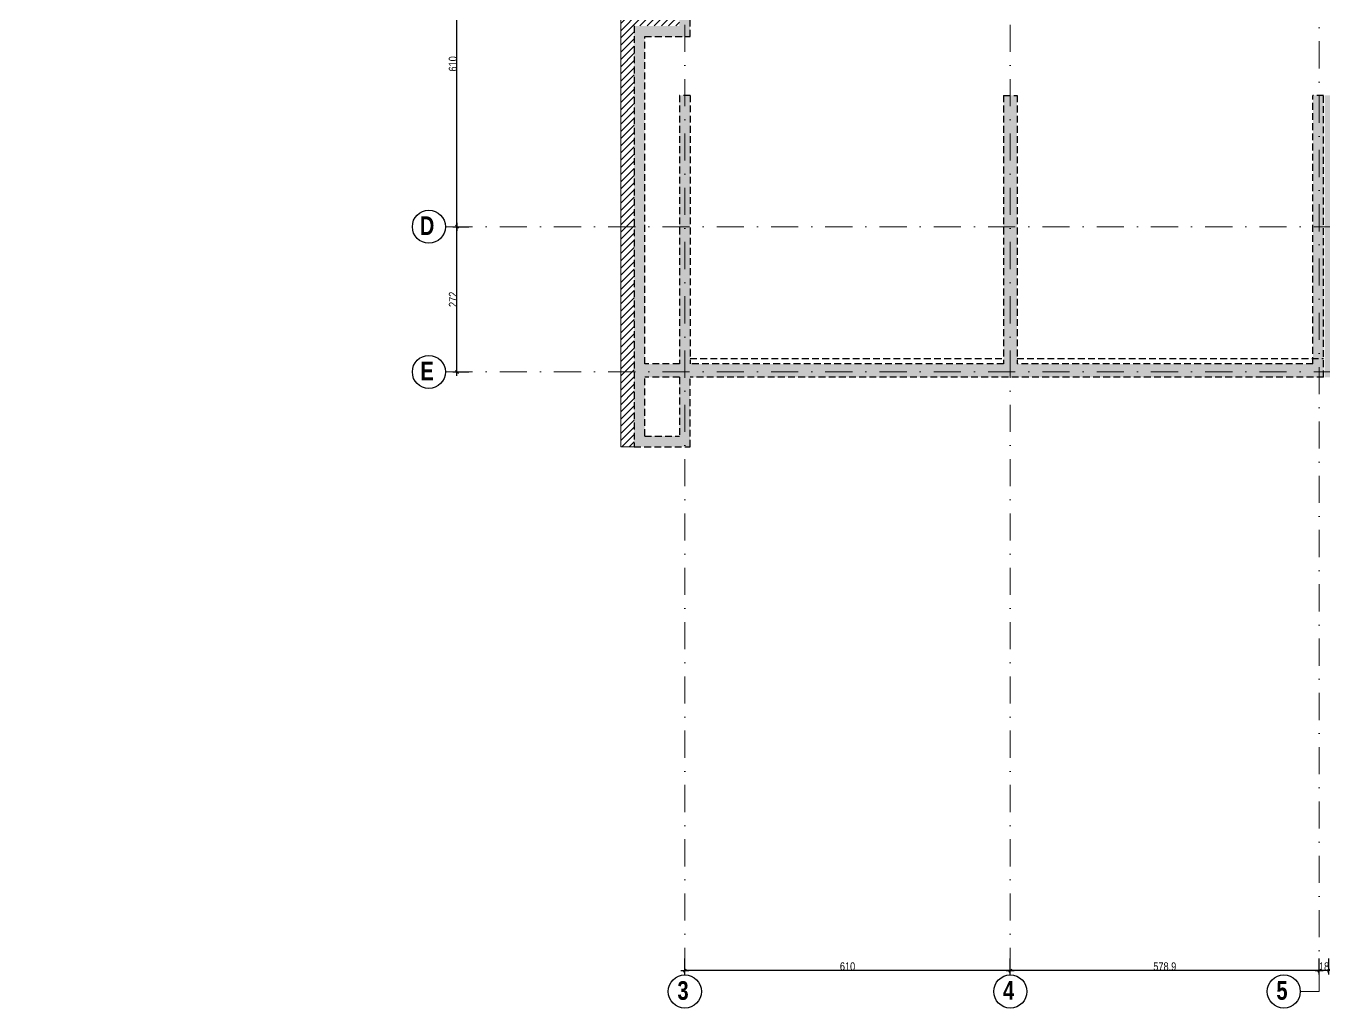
# Model space of a CAD drawing. Header units: centimetres. Extents: x -14085 to 643619, y -47998 to 35592.
# Drawn here: x 27841 to 30273, y 2070 to 3909 of the extents above; entities that cross this region are included whole.
import ezdxf
from ezdxf.enums import TextEntityAlignment as Align

# ---------------------------------------------------------------- set-up
doc = ezdxf.new("R2010")
doc.units = ezdxf.units.CM
doc.header["$PDMODE"] = 1
doc.header["$PDSIZE"] = -2
doc.linetypes.add('CACHEX2', pattern=[19.05, 12.7, -6.35])
doc.linetypes.add('TIRETPTX2', pattern=[50.8, 25.4, -12.7, 0, -12.7])
for name, color, linetype in [('01_cote_gen', 4, 'Continuous'), ('01_linteaux', 2, 'Continuous'), ('01_murs_sup', 2, 'CACHEX2'), ('01_poch_murs', 253, 'Continuous'), ('01_texte', 230, 'Continuous'), ('AA_COTES', 2, 'Continuous')]:
    doc.layers.add(name, color=color, linetype=linetype)
doc.layers.add('01_tram_axes', color=2, linetype='TIRETPTX2', lineweight=9)
doc.styles.add('impact', font='impact.ttf')
doc.styles.add('STYLE2', font='ARIALN.TTF')
doc.dimstyles.new('JB50', dxfattribs={"dimscale": 0.1, "dimtxt": 150, "dimasz": 15, "dimexe": 0.1, "dimexo": 0.1, "dimgap": 0.09, "dimtad": 1, "dimdec": 1, "dimdsep": 46, "dimtxsty": 'STYLE2', "dimblk1": 'BOND_G', "dimblk2": 'BOND_D', "dimsah": 1, "dimcen": 1.5, "dimdle": 0.01, "dimse1": 1, "dimse2": 1, "dimclrd": 4, "dimclre": 2, "dimclrt": 6, "dimazin": 2, "dimtfac": 2.333333, "dimtdec": 1, "dimtix": 1, "dimtmove": 2, "dimatfit": 3, "dimldrblk": 'BOND_G', "dimfxl": 1, "dimtolj": 1, "dimtzin": 0, "dimarcsym": 0})

# ---------------------------------------------------------------- blocks, each defined once
blk = doc.blocks.new('BOND_G')
at = {"layer": 'AA_COTES', "color": 0}
for p, q in [((5, 0), (-5, 0)), ((1.8, 1.8), (-1.8, -1.8)), ((0, -5), (0, 15))]:
    blk.add_line(p, q, dxfattribs=at)
blk = doc.blocks.new('BOND_D')
at = {"layer": 'AA_COTES', "color": 0}
for p, q in [((5, 0), (-5, 0)), ((-1.8, -1.8), (1.8, 1.8)), ((0, 5), (0, -15))]:
    blk.add_line(p, q, dxfattribs=at)
blk = doc.blocks.new('*D1083')
at = {"layer": '01_cote_gen', "color": 4, "lineweight": -2, "transparency": 16777216}
blk.add_line((28648.4, 3262.9), (28648.4, 3531.9), dxfattribs=at)
at = {"layer": 'Defpoints', "color": 0, "lineweight": 0, "transparency": 16777216}
for p in [(28648.4, 3533.4), (28683.6, 3533.4), (28626.9, 3261.4)]:
    blk.add_point(p, dxfattribs=at)
at = {"layer": '01_cote_gen', "color": 4, "lineweight": -2, "transparency": 16777216, "xscale": 1.5, "yscale": 1.5, "zscale": 1.5}
for name, p, rotation in [('BOND_D', (28648.4, 3533.4), 90), ('BOND_G', (28648.4, 3261.4), 270)]:
    blk.add_blockref(name, p, dxfattribs=dict(at, rotation=rotation))
at = {"layer": '01_cote_gen', "color": 6, "transparency": 16777216, "insert": (28640.9, 3397.4), "char_height": 15, "attachment_point": 5, "rotation": 90, "style": 'STYLE2'}
blk.add_mtext('\\A1;272', dxfattribs=at)
blk = doc.blocks.new('*D1084')
at = {"layer": '01_cote_gen', "color": 4, "lineweight": -2, "transparency": 16777216}
blk.add_line((28648.4, 3534.9), (28648.4, 4141.9), dxfattribs=at)
at = {"layer": 'Defpoints', "color": 0, "lineweight": 0, "transparency": 16777216}
for p in [(28648.4, 4143.4), (28715.9, 4143.4), (28683.6, 3533.4)]:
    blk.add_point(p, dxfattribs=at)
at = {"layer": '01_cote_gen', "color": 4, "lineweight": -2, "transparency": 16777216, "xscale": 1.5, "yscale": 1.5, "zscale": 1.5}
for name, p, rotation in [('BOND_D', (28648.4, 4143.4), 90), ('BOND_G', (28648.4, 3533.4), 270)]:
    blk.add_blockref(name, p, dxfattribs=dict(at, rotation=rotation))
at = {"layer": '01_cote_gen', "color": 6, "transparency": 16777216, "insert": (28640.8, 3838.4), "char_height": 15, "attachment_point": 5, "rotation": 90, "style": 'STYLE2'}
blk.add_mtext('\\A1;610', dxfattribs=at)
blk = doc.blocks.new('*D1455')
at = {"layer": '01_cote_gen', "color": 4, "lineweight": -2, "transparency": 16777216}
blk.add_line((30280.9, 2140.1), (30265.9, 2140.1), dxfattribs=at)
at = {"layer": 'Defpoints', "color": 0, "lineweight": 0, "transparency": 16777216}
for p in [(30264.4, 2167.9), (30282.4, 2172.6), (30264.4, 2140.1)]:
    blk.add_point(p, dxfattribs=at)
at = {"layer": '01_cote_gen', "color": 4, "lineweight": -2, "transparency": 16777216, "xscale": 1.5, "yscale": 1.5, "zscale": 1.5, "rotation": 180}
blk.add_blockref('BOND_D', (30264.4, 2140.1), dxfattribs=at)
at = {"layer": '01_cote_gen', "color": 4, "lineweight": -2, "transparency": 16777216, "xscale": 1.5, "yscale": 1.5, "zscale": 1.5}
blk.add_blockref('BOND_G', (30282.4, 2140.1), dxfattribs=at)
at = {"layer": '01_cote_gen', "color": 6, "lineweight": 0, "transparency": 16777216, "insert": (30273.4, 2147.8), "char_height": 15, "attachment_point": 5, "style": 'STYLE2'}
blk.add_mtext('\\A1;18', dxfattribs=at)
blk = doc.blocks.new('*D1456')
at = {"layer": '01_cote_gen', "color": 4, "lineweight": -2, "transparency": 16777216}
blk.add_line((30262.9, 2140.1), (29686.9, 2140.1), dxfattribs=at)
at = {"layer": 'Defpoints', "color": 0, "lineweight": 0, "transparency": 16777216}
for p in [(29685.4, 2170.3), (30264.4, 2167.9), (29685.4, 2140.1)]:
    blk.add_point(p, dxfattribs=at)
at = {"layer": '01_cote_gen', "color": 4, "lineweight": -2, "transparency": 16777216, "xscale": 1.5, "yscale": 1.5, "zscale": 1.5, "rotation": 180}
blk.add_blockref('BOND_D', (29685.4, 2140.1), dxfattribs=at)
at = {"layer": '01_cote_gen', "color": 4, "lineweight": -2, "transparency": 16777216, "xscale": 1.5, "yscale": 1.5, "zscale": 1.5}
blk.add_blockref('BOND_G', (30264.4, 2140.1), dxfattribs=at)
at = {"layer": '01_cote_gen', "color": 6, "lineweight": 0, "transparency": 16777216, "insert": (29974.9, 2147.8), "char_height": 15, "attachment_point": 5, "style": 'STYLE2'}
blk.add_mtext('\\A1;578.9', dxfattribs=at)
blk = doc.blocks.new('*D1457')
at = {"layer": '01_cote_gen', "color": 4, "lineweight": -2, "transparency": 16777216}
blk.add_line((29683.9, 2140.1), (29076.9, 2140.1), dxfattribs=at)
at = {"layer": 'Defpoints', "color": 0, "lineweight": 0, "transparency": 16777216}
for p in [(29685.4, 2170.3), (29075.4, 2140.1), (29075.4, 2140.1)]:
    blk.add_point(p, dxfattribs=at)
at = {"layer": '01_cote_gen', "color": 4, "lineweight": -2, "transparency": 16777216, "xscale": 1.5, "yscale": 1.5, "zscale": 1.5, "rotation": 180}
blk.add_blockref('BOND_D', (29075.4, 2140.1), dxfattribs=at)
at = {"layer": '01_cote_gen', "color": 4, "lineweight": -2, "transparency": 16777216, "xscale": 1.5, "yscale": 1.5, "zscale": 1.5}
blk.add_blockref('BOND_G', (29685.4, 2140.1), dxfattribs=at)
at = {"layer": '01_cote_gen', "color": 6, "lineweight": 0, "transparency": 16777216, "insert": (29380.4, 2147.8), "char_height": 15, "attachment_point": 5, "style": 'STYLE2'}
blk.add_mtext('\\A1;610', dxfattribs=at)
blk = doc.blocks.new('*D1680')
at = {"layer": '01_cote_gen', "color": 4, "lineweight": -2, "transparency": 16777216}
blk.add_line((-22.5, 3720.9), (-22.5, 4438.9), dxfattribs=at)
at = {"layer": 'Defpoints', "color": 0, "lineweight": 0, "transparency": 16777216}
for p in [(-22.5, 4440.4), (0, 4440.4), (52858.6, 3719.4)]:
    blk.add_point(p, dxfattribs=at)
at = {"layer": '01_cote_gen', "color": 4, "lineweight": -2, "transparency": 16777216, "xscale": 1.5, "yscale": 1.5, "zscale": 1.5}
for name, p, rotation in [('BOND_D', (-22.5, 4440.4), 90), ('BOND_G', (-22.5, 3719.4), 270)]:
    blk.add_blockref(name, p, dxfattribs=dict(at, rotation=rotation))
at = {"layer": '01_cote_gen', "color": 6, "lineweight": 0, "transparency": 16777216, "insert": (-30, 4079.9), "char_height": 15, "attachment_point": 5, "rotation": 90, "style": 'STYLE2'}
blk.add_mtext('\\A1;721', dxfattribs=at)

msp = doc.modelspace()

# ---------------------------------------------------------------- hatches: boundary and pattern name
at = {"layer": '01_murs_sup'}
h = msp.add_hatch(dxfattribs=at)
h.set_pattern_fill('DASH', color=256, scale=2.5, angle=135)
h.set_pattern_definition([(135, (12346.688, -125.725), (-11.2253202, 9e-16), [7.9375, -7.9375])])
h.paths.add_polyline_path([(29976.01, 3276.39), (29697.95, 3276.39), (29697.95, 3779.39), (29672.95, 3779.39), (29672.95, 3276.39), (29085.45, 3276.39), (29085.45, 3779.41), (29080.45, 3779.41), (29065.45, 3779.41), (29065.45, 3276.43), (29000.45, 3276.43), (29000.45, 3889.41), (29085.45, 3889.41), (29085.45, 4127.59), (29065.45, 4127.59), (29065.45, 3909.41), (28980.45, 3909.41), (28980.45, 3121.39), (29085.45, 3121.39), (29085.45, 3251.39), (29976.01, 3251.39)])
h.paths.add_polyline_path([(29065.45, 3251.39), (29065.45, 3141.39), (29000.45, 3141.39), (29000.45, 3251.39)], flags=16)
edge = h.paths.add_edge_path(flags=0)
edge.add_arc((29034.51, 3196.39), 3.91, 0, 360)
h.paths.add_polyline_path([(30272.37, 3286.39), (30252.37, 3286.39), (30252.37, 3276.39), (29976.01, 3276.39), (29976.01, 3251.39), (30272.37, 3251.39)])
h.paths.add_polyline_path([(30272.37, 3779.39), (30252.37, 3779.39), (30252.37, 3286.39), (30272.37, 3286.39)])
h.paths.add_polyline_path([(32515.97, 3759.34), (32515.97, 3779.34), (32490.97, 3779.34), (32490.97, 3774.37), (32490.97, 3276.39), (32230.97, 3276.39), (32230.97, 3286.39), (32210.97, 3286.39), (32210.97, 3276.39), (31696.97, 3276.39), (31696.97, 3286.39), (31676.97, 3286.39), (31676.97, 3276.39), (31416.97, 3276.39), (31416.97, 3829.39), (31392.61, 3829.39), (31392.61, 3809.39), (31396.97, 3809.39), (31396.97, 3276.39), (31138.97, 3276.39), (31138.97, 3809.39), (31289.41, 3809.39), (31289.41, 3829.39), (31120.97, 3829.39), (31120.97, 3276.39), (30871.24, 3276.39), (30871.24, 3286.39), (30851.24, 3286.39), (30851.24, 3276.39), (30294.37, 3276.39), (30294.37, 3286.39), (30274.37, 3286.39), (30274.37, 3251.39), (31033.97, 3251.39), (31033.97, 3117.45), (31138.97, 3117.45), (31138.97, 3251.39), (31783.48, 3251.39), (31783.48, 3181.39), (31863.48, 3181.39), (31863.48, 3251.39), (32490.97, 3251.39), (32490.97, 2324.49), (33874.97, 2324.49), (33874.97, 2349.49), (32515.97, 2349.49), (32515.97, 2599.88), (33107.18, 2599.88), (33107.18, 2452.4), (33649.93, 2452.4), (33649.93, 2450.19), (33669.93, 2450.19), (33669.93, 2584.29), (33649.93, 2584.29), (33649.93, 2472.4), (33125.18, 2472.4), (33125.18, 2927.19), (33340.96, 2927.19), (33340.96, 2947.19), (33125.18, 2947.19), (33125.18, 3337.6), (33107.18, 3337.6), (33107.18, 2619.88), (32515.97, 2619.88)])
h.paths.add_polyline_path([(31053.97, 3251.39), (31118.97, 3251.39), (31118.97, 3137.45), (31053.97, 3137.45)], flags=16)
edge = h.paths.add_edge_path(flags=0)
edge.add_arc((31086.47, 3192.45), 3.91, 0, 360)
h.paths.add_polyline_path([(31803.48, 3251.39), (31843.48, 3251.39), (31843.48, 3201.39), (31803.48, 3201.39)], flags=16)
h.paths.add_polyline_path([(30871.24, 3779.41), (30851.24, 3779.41), (30851.24, 3286.39), (30871.24, 3286.39)], flags=17)
h.paths.add_polyline_path([(30294.37, 3779.39), (30274.37, 3779.39), (30274.37, 3286.39), (30294.37, 3286.39)])
at = {"layer": '01_poch_murs', "lineweight": 0}
h = msp.add_hatch(dxfattribs=at)
h.set_pattern_fill('ANSI31', color=256, scale=3)
h.paths.add_polyline_path([(28879.45, 4901.39), (28854.45, 4901.39), (28854.45, 4305.43), (29040.46, 4305.43), (29040.45, 4291.39), (29065.45, 4291.39), (29065.46, 4330.43), (28879.45, 4330.43)])
h.paths.add_polyline_path([(29065.45, 4291.39), (29040.45, 4291.39), (29040.45, 4143.39), (29065.45, 4143.39)])
h.paths.add_polyline_path([(29065.45, 4143.39), (29040.45, 4143.39), (29040.45, 3934.41), (28955.45, 3934.41), (28955.45, 3533.39), (28980.45, 3533.39), (28980.45, 3909.41), (29065.45, 3909.41)])
h.paths.add_polyline_path([(28980.45, 3533.39), (28955.45, 3533.39), (28955.45, 3261.39), (28980.45, 3261.39)])
h.paths.add_polyline_path([(28980.45, 3261.39), (28955.45, 3261.39), (28955.45, 3121.39), (28980.45, 3121.39)])

# ---------------------------------------------------------------- linework, layer by layer
at = {"layer": '01_linteaux', "lineweight": 0}
for p in [(28955.45, 3934.41), (28980.45, 3121.39)]:
    msp.add_line(p, (28955.45, 3121.39), dxfattribs=at)
at = {"layer": '01_murs_sup'}
for p, q in [((29085.45, 3889.41), (29085.46, 4330.43)), ((28980.45, 3909.41), (28980.45, 3121.39)), ((29000.45, 3276.43), (29000.45, 3889.41)), ((29000.45, 3889.41), (29065.45, 3889.41)), ((29000.45, 3889.41), (29085.45, 3889.41)), ((29085.45, 3779.41), (29085.45, 3276.39)), ((29672.95, 3779.39), (29672.95, 3276.39)), ((29672.95, 3779.39), (29697.95, 3779.39)), ((29697.95, 3779.39), (29697.95, 3276.39)), ((30272.37, 3779.39), (30252.37, 3779.39)), ((30252.37, 3276.39), (30252.37, 3779.39)), ((30272.37, 3251.39), (30272.37, 3779.39)), ((29085.45, 3286.39), (29672.95, 3286.39)), ((29697.95, 3286.39), (30272.37, 3286.39)), ((29065.45, 3276.43), (29000.45, 3276.43)), ((29672.95, 3276.39), (29085.45, 3276.39)), ((30252.37, 3276.39), (29697.95, 3276.39)), ((29065.45, 3251.39), (29000.45, 3251.39)), ((29000.45, 3141.39), (29000.45, 3251.39)), ((29065.45, 3251.39), (29065.45, 3141.39)), ((29085.45, 3121.39), (29085.45, 3251.39)), ((29085.45, 3121.39), (29085.45, 3251.39)), ((30272.37, 3251.39), (29085.45, 3251.39)), ((30272.37, 3251.39), (29085.45, 3251.39)), ((29000.45, 3141.39), (29065.45, 3141.39)), ((29000.45, 3141.39), (29065.45, 3141.39)), ((28980.45, 3121.39), (29085.45, 3121.39)), ((28980.45, 3121.39), (29085.45, 3121.39))]:
    msp.add_line(p, q, dxfattribs=at)
for points in [[(29000.45, 3889.41), (29065.45, 3889.41)], [(29085.45, 3779.41), (29065.45, 3779.41), (29065.45, 3276.43)], [(29085.45, 3779.41), (29080.45, 3779.41)]]:
    msp.add_lwpolyline(points, dxfattribs=at)
at = {"layer": '01_texte'}
for centre in [(28595.89, 3533.39), (28595.89, 3261.39), (29075.45, 2100.95), (29685.45, 2100.95), (30197.86, 2100.95)]:
    msp.add_circle(centre, 30.98, dxfattribs=at)
at = {"layer": '01_tram_axes', "ltscale": 2}
for p, q in [((30264.37, 2100.95), (30264.37, 5747.02)), ((29075.45, 2131.93), (29075.45, 5716.04)), ((29685.45, 2131.93), (29685.45, 5716.04)), ((28626.87, 3533.39), (36267.9, 3533.39)), ((28626.87, 3261.39), (36267.9, 3261.39)), ((30228.84, 2100.95), (30264.37, 2100.95))]:
    msp.add_line(p, q, dxfattribs=at)

# ---------------------------------------------------------------- texts
at = {"layer": '01_texte', "style": 'impact'}
for s, p in [('D', (28592.55, 3535.27)), ('E', (28592.55, 3263.27)), ('3', (29072.11, 2102.83)), ('4', (29682.11, 2102.83)), ('5', (30194.52, 2102.83))]:
    msp.add_text(s, height=35, dxfattribs=at).set_placement(p, align=Align.MIDDLE_CENTER)

# ---------------------------------------------------------------- dimensions: what is measured, and where the dimension line sits
at = {"layer": '01_cote_gen', "lineweight": 0}
dim = msp.add_linear_dim(base=(-22.5, 4440.39), p1=(52858.64, 3719.36), p2=(0, 4440.39), angle=90, dimstyle='JB50', dxfattribs=at)
dim.commit()
dim.dimension.update_dxf_attribs({"geometry": '*D1680', "text_midpoint": (-30.04, 4079.87)})
at = {"layer": '01_cote_gen'}
for base, p1, p2, picture, middle in [((28648.42, 4143.39), (28683.64, 3533.39), (28715.93, 4143.39), '*D1084', (28640.76, 3838.39)), ((28648.42, 3533.39), (28626.87, 3261.39), (28683.64, 3533.39), '*D1083', (28640.88, 3397.39))]:
    dim = msp.add_linear_dim(base=base, p1=p1, p2=p2, angle=90, dimstyle='JB50', dxfattribs=at)
    dim.commit()
    dim.dimension.update_dxf_attribs({"geometry": picture, "text_midpoint": middle})
at = {"layer": '01_cote_gen', "lineweight": 0}
for base, p1, p2, picture, middle in [((29075.45, 2140.11), (29685.45, 2170.28), (29075.45, 2140.11), '*D1457', (29380.45, 2147.78)), ((29685.45, 2140.11), (30264.37, 2167.93), (29685.45, 2170.28), '*D1456', (29974.91, 2147.78)), ((30264.37, 2140.11), (30282.37, 2172.63), (30264.37, 2167.93), '*D1455', (30273.37, 2147.78))]:
    dim = msp.add_linear_dim(base=base, p1=p1, p2=p2, dimstyle='JB50', dxfattribs=at)
    dim.commit()
    dim.dimension.update_dxf_attribs({"geometry": picture, "text_midpoint": middle})

doc.saveas('drawing.dxf')
